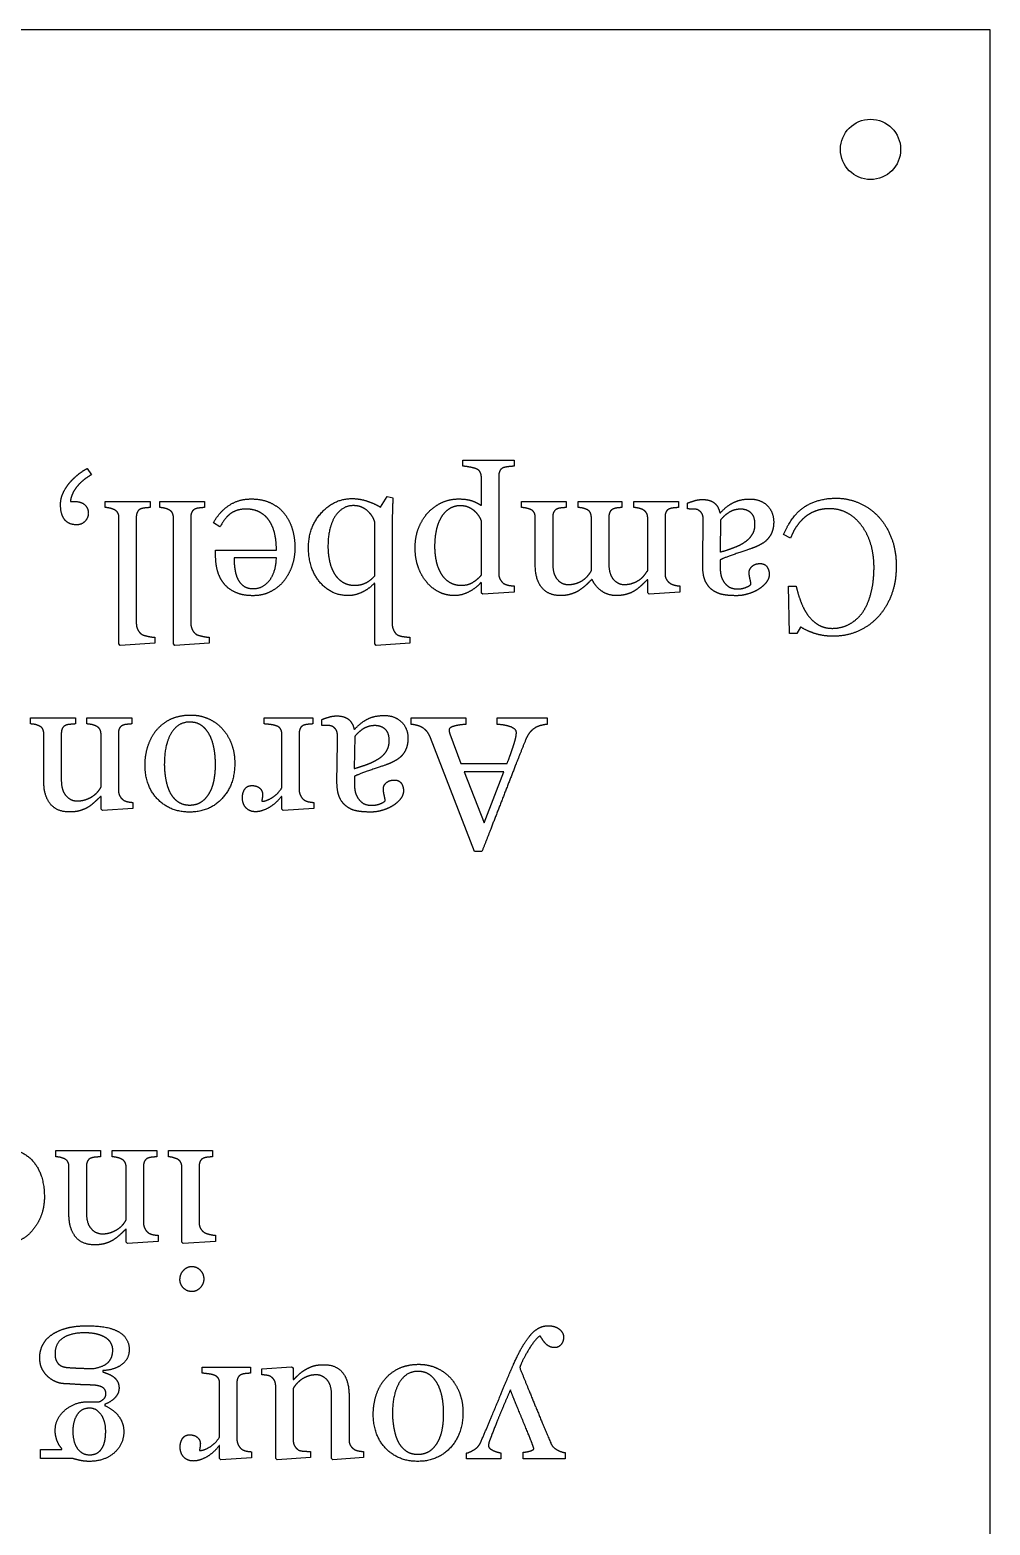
# Model space of a CAD drawing. Header units: inches. Extents: x -4.69 to 4.69, y -2.94 to 2.94.
# Drawn here: x 2.68 to 4.688, y -0.191 to 2.937 of the extents above; entities that cross this region are included whole.
import ezdxf

# ---------------------------------------------------------------- set-up
doc = ezdxf.new("R2010")
doc.units = ezdxf.units.IN
doc.layers.get('0').update_dxf_attribs({"linetype": 'CONTINUOUS'})

msp = doc.modelspace()

# ---------------------------------------------------------------- linework, layer by layer
for p, q in [((3.5851, 2.0247), (3.5851, 2.0375)), ((3.5851, 2.0375), (3.6923, 2.0375)), ((3.6923, 2.0375), (3.6923, 2.0247)), ((2.7994, 2.02), (2.8084, 2.007)), ((3.66, 2.0035), (3.66, 1.7994)), ((3.6238, 1.9432), (3.6238, 2.0009)), ((2.7644, 1.9508), (2.7743, 1.9508)), ((2.8374, 1.9511), (2.931, 1.9511)), ((2.8374, 1.9383), (2.8374, 1.9511)), ((2.931, 1.9511), (2.931, 1.9383)), ((2.9514, 1.9511), (3.045, 1.9511)), ((2.9514, 1.9383), (2.9514, 1.9511)), ((3.045, 1.9511), (3.045, 1.9383)), ((3.4125, 1.9391), (3.4269, 1.9615)), ((3.4269, 1.9615), (3.439, 1.9587)), ((3.6223, 1.9432), (3.6238, 1.9432)), ((3.7075, 1.9511), (3.8009, 1.9511)), ((3.7075, 1.9383), (3.7075, 1.9511)), ((3.8009, 1.9511), (3.8009, 1.9383)), ((3.826, 1.9383), (3.826, 1.9511)), ((3.826, 1.9511), (3.9175, 1.9511)), ((3.9175, 1.9511), (3.9175, 1.9383)), ((3.9428, 1.9383), (3.9428, 1.9511)), ((3.9428, 1.9511), (4.036, 1.9511)), ((4.036, 1.9511), (4.036, 1.9383)), ((4.0548, 1.9352), (4.0548, 1.9476)), ((2.866, 1.6529), (2.866, 1.9161)), ((2.9022, 1.9184), (2.9022, 1.6961)), ((2.98, 1.6529), (2.98, 1.9161)), ((3.0162, 1.9184), (3.0162, 1.6961)), ((3.6238, 1.797), (3.6238, 1.9105)), ((3.7365, 1.819), (3.7365, 1.9165)), ((3.7731, 1.9185), (3.7731, 1.8194)), ((3.8538, 1.8058), (3.8538, 1.9165)), ((3.8904, 1.9185), (3.8904, 1.8194)), ((3.9716, 1.8062), (3.9716, 1.9161)), ((4.0078, 1.9185), (4.0078, 1.7993)), ((4.1224, 1.9272), (4.1235, 1.9272)), ((4.1239, 1.9122), (4.1228, 1.8449)), ((3.0771, 1.8976), (3.0635, 1.906)), ((3.4011, 1.7955), (3.4011, 1.9072)), ((3.4372, 1.8849), (3.4372, 1.6949)), ((4.2704, 1.8745), (4.2558, 1.8815)), ((3.0681, 1.8363), (3.0681, 1.8492)), ((3.0681, 1.8492), (3.1952, 1.8492)), ((3.1952, 1.8328), (3.1065, 1.8328)), ((4.1231, 1.8286), (4.1231, 1.8093)), ((3.972, 1.7871), (3.9706, 1.7871)), ((3.972, 1.7597), (3.972, 1.7871)), ((3.4011, 1.7793), (3.3997, 1.7797)), ((3.4011, 1.6529), (3.4011, 1.7793)), ((3.6242, 1.7809), (3.6227, 1.7813)), ((3.6242, 1.7593), (3.6242, 1.7809)), ((3.627, 1.757), (3.6242, 1.7593)), ((3.6923, 1.7612), (3.627, 1.757)), ((3.6923, 1.7741), (3.6923, 1.7612)), ((3.9747, 1.757), (3.972, 1.7597)), ((4.0389, 1.7612), (3.9747, 1.757)), ((4.0389, 1.7741), (4.0389, 1.7612)), ((4.2679, 1.675), (4.2662, 1.7735)), ((4.2662, 1.7735), (4.2821, 1.7735)), ((2.9409, 1.6667), (2.9409, 1.6542)), ((3.0549, 1.6667), (3.0549, 1.6542)), ((3.4742, 1.6667), (3.4742, 1.6542)), ((4.2835, 1.675), (4.2679, 1.675)), ((4.2914, 1.6883), (4.2835, 1.675)), ((2.8687, 1.6499), (2.866, 1.6529)), ((2.9409, 1.6542), (2.8687, 1.6499)), ((2.9827, 1.6499), (2.98, 1.6529)), ((3.0549, 1.6542), (2.9827, 1.6499)), ((3.4038, 1.6499), (3.4011, 1.6529)), ((3.4742, 1.6542), (3.4038, 1.6499)), ((2.681, 1.4984), (2.7748, 1.4984)), ((2.681, 1.4855), (2.681, 1.4984)), ((2.7748, 1.4984), (2.7748, 1.4855)), ((2.7989, 1.4855), (2.7989, 1.4984)), ((2.7989, 1.4984), (2.8929, 1.4984)), ((2.8929, 1.4984), (2.8929, 1.4855)), ((3.1698, 1.4855), (3.1698, 1.4984)), ((3.1698, 1.4984), (3.271, 1.4984)), ((3.271, 1.4984), (3.271, 1.4855)), ((3.29, 1.4824), (3.29, 1.4949)), ((3.3576, 1.4744), (3.3587, 1.4744)), ((3.4767, 1.4984), (3.5914, 1.4984)), ((3.4767, 1.4845), (3.4767, 1.4984)), ((3.5914, 1.4984), (3.5914, 1.4845)), ((3.6571, 1.4845), (3.6571, 1.4984)), ((3.6571, 1.4984), (3.7611, 1.4984)), ((3.7611, 1.4984), (3.7611, 1.4845)), ((2.7088, 1.3643), (2.7088, 1.4641)), ((2.7454, 1.4657), (2.7454, 1.367)), ((2.8285, 1.3534), (2.8285, 1.4637)), ((2.8647, 1.4657), (2.8647, 1.3473)), ((3.2066, 1.352), (3.2066, 1.4637)), ((3.2428, 1.4657), (3.2428, 1.3473)), ((3.3591, 1.4594), (3.358, 1.3921)), ((3.6094, 1.2184), (3.5173, 1.4565)), ((3.5578, 1.4647), (3.5806, 1.4028)), ((3.5806, 1.4028), (3.6775, 1.4028)), ((3.5877, 1.3855), (3.6296, 1.2784)), ((3.6708, 1.3855), (3.5877, 1.3855)), ((3.6296, 1.2784), (3.6708, 1.3855)), ((3.3583, 1.3758), (3.3583, 1.3565)), ((2.8285, 1.3339), (2.8275, 1.3339)), ((2.8285, 1.3069), (2.8285, 1.3339)), ((2.8951, 1.3213), (2.8951, 1.3085)), ((3.2066, 1.3339), (3.2056, 1.3339)), ((3.2066, 1.3069), (3.2066, 1.3339)), ((3.2731, 1.3213), (3.2731, 1.3085)), ((2.8312, 1.3042), (2.8285, 1.3069)), ((2.8951, 1.3085), (2.8312, 1.3042)), ((3.2093, 1.3042), (3.2066, 1.3069)), ((3.2731, 1.3085), (3.2093, 1.3042)), ((3.6249, 1.2184), (3.6094, 1.2184)), ((2.7336, 0.5928), (2.8273, 0.5928)), ((2.7336, 0.5799), (2.7336, 0.5928)), ((2.8273, 0.5928), (2.8273, 0.5799)), ((2.8515, 0.5799), (2.8515, 0.5928)), ((2.8515, 0.5928), (2.9454, 0.5928)), ((2.9454, 0.5928), (2.9454, 0.5799)), ((2.9692, 0.5928), (3.0618, 0.5928)), ((2.9692, 0.5799), (2.9692, 0.5928)), ((3.0618, 0.5928), (3.0618, 0.5799)), ((2.7614, 0.4587), (2.7614, 0.5585)), ((2.798, 0.5601), (2.798, 0.4614)), ((2.881, 0.4478), (2.881, 0.5582)), ((2.9172, 0.5601), (2.9172, 0.4418)), ((2.9974, 0.4013), (2.9974, 0.5578)), ((3.0336, 0.5601), (3.0336, 0.4418)), ((2.881, 0.4284), (2.8801, 0.4284)), ((2.881, 0.4013), (2.881, 0.4284)), ((2.9476, 0.4157), (2.9476, 0.4029)), ((3.0678, 0.4157), (3.0678, 0.4029)), ((2.8838, 0.3986), (2.881, 0.4013)), ((2.9476, 0.4029), (2.8838, 0.3986)), ((3.0001, 0.3986), (2.9974, 0.4013)), ((3.0678, 0.4029), (3.0001, 0.3986)), ((2.832, 0.1326), (2.832, 0.1299)), ((3.0396, 0.1272), (3.0396, 0.14)), ((3.0396, 0.14), (3.1408, 0.14)), ((3.1408, 0.14), (3.1408, 0.1272)), ((3.1644, 0.1365), (3.227, 0.1408)), ((3.1644, 0.1237), (3.1644, 0.1365)), ((3.227, 0.1408), (3.2299, 0.1381)), ((3.2299, 0.1381), (3.2299, 0.1137)), ((3.0764, -0.0063), (3.0764, 0.1054)), ((3.1126, 0.1073), (3.1126, -0.011)), ((3.1937, -0.0515), (3.1937, 0.1007)), ((3.2299, 0.1137), (3.2311, 0.1137)), ((3.2303, 0.0955), (3.2303, -0.0132)), ((2.8009, 0.0674), (2.8244, 0.0674)), ((3.3105, -0.0515), (3.3105, 0.0818)), ((3.3471, 0.0799), (3.3471, -0.0118)), ((2.8367, 0.0622), (2.8367, 0.0592)), ((2.7468, -0.0324), (2.7468, -0.0312)), ((3.0764, -0.0244), (3.0754, -0.0244)), ((3.0764, -0.0515), (3.0764, -0.0244)), ((2.7016, -0.0511), (2.7016, -0.0324)), ((2.7016, -0.0324), (2.7468, -0.0324)), ((2.7686, -0.0511), (2.7016, -0.0511)), ((3.0791, -0.0542), (3.0764, -0.0515)), ((3.1429, -0.0499), (3.0791, -0.0542)), ((3.1429, -0.0371), (3.1429, -0.0499)), ((3.1967, -0.0542), (3.1937, -0.0515)), ((3.2665, -0.0495), (3.1967, -0.0542)), ((3.2665, -0.0367), (3.2665, -0.0495)), ((3.3134, -0.0542), (3.3105, -0.0515)), ((3.3774, -0.0495), (3.3134, -0.0542)), ((3.3774, -0.0367), (3.3774, -0.0495)), ((3.593, -0.0519), (3.593, -0.0398)), ((3.6643, -0.0519), (3.593, -0.0519)), ((3.6643, -0.0394), (3.6643, -0.0519)), ((3.7111, -0.0519), (3.7111, -0.0382)), ((3.7987, -0.0519), (3.7111, -0.0519)), ((3.7987, -0.039), (3.7987, -0.0519))]:
    msp.add_line(p, q)
for points in [[(-4.6875, -2.9375), (4.6875, -2.9375), (4.6875, 2.9375), (-4.6875, 2.9375)], [(4.6875, 2.9375), (-4.6875, 2.9375), (-4.6875, -2.9375), (4.6875, -2.9375)]]:
    msp.add_lwpolyline(points, close=True)
msp.add_circle((4.4375, 2.6875), 0.063)
for points in [[(2.7646, 1.9922), (2.773, 2.0015), (2.7823, 2.0087)], [(2.7823, 2.0087), (2.7916, 2.0159), (2.7994, 2.02)], [(2.8084, 2.007), (2.799, 2.0012), (2.7916, 1.9953)], [(3.5994, 2.0228), (3.5908, 2.0245), (3.5851, 2.0247)], [(3.6128, 2.0194), (3.6081, 2.0212), (3.5994, 2.0228)], [(3.6211, 2.0126), (3.6184, 2.0173), (3.6128, 2.0194)], [(3.6238, 2.0009), (3.6238, 2.0079), (3.6211, 2.0126)], [(3.6624, 2.015), (3.66, 2.0101), (3.66, 2.0035)], [(3.6705, 2.0218), (3.6647, 2.0198), (3.6624, 2.015)], [(3.6807, 2.0237), (3.675, 2.0231), (3.6705, 2.0218)], [(3.6923, 2.0247), (3.6863, 2.0243), (3.6807, 2.0237)], [(2.7438, 1.9443), (2.7438, 1.9583), (2.7501, 1.9708)], [(2.7501, 1.9708), (2.7564, 1.9833), (2.7646, 1.9922)], [(2.7796, 1.9836), (2.7737, 1.9768), (2.7696, 1.9689)], [(2.7916, 1.9953), (2.7842, 1.9895), (2.7796, 1.9836)], [(2.7521, 1.9133), (2.7438, 1.9245), (2.7438, 1.9443)], [(2.7696, 1.9689), (2.7656, 1.9609), (2.7644, 1.9508)], [(2.7743, 1.9508), (2.7874, 1.9508), (2.7946, 1.9439)], [(2.7946, 1.9439), (2.8019, 1.9371), (2.8019, 1.9257)], [(3.0635, 1.906), (3.0755, 1.929), (3.0958, 1.9426)], [(3.0958, 1.9426), (3.116, 1.9562), (3.1423, 1.9562)], [(3.1423, 1.9562), (3.1654, 1.9562), (3.1828, 1.948)], [(3.1828, 1.948), (3.2003, 1.9399), (3.2115, 1.9259)], [(3.2896, 1.9276), (3.3168, 1.957), (3.3528, 1.957)], [(3.3559, 1.9422), (3.3322, 1.9422), (3.3176, 1.9192)], [(3.3528, 1.957), (3.3686, 1.957), (3.3838, 1.9521)], [(3.374, 1.9388), (3.3666, 1.9422), (3.3559, 1.9422)], [(3.3838, 1.9521), (3.3991, 1.9473), (3.4125, 1.9391)], [(3.439, 1.9587), (3.438, 1.9443), (3.4376, 1.9241)], [(3.5129, 1.9284), (3.526, 1.9418), (3.5419, 1.949)], [(3.5419, 1.949), (3.5579, 1.9562), (3.5758, 1.9562)], [(3.5791, 1.942), (3.5682, 1.942), (3.5581, 1.9363)], [(3.5758, 1.9562), (3.5931, 1.9562), (3.6042, 1.9523)], [(3.5962, 1.939), (3.5892, 1.942), (3.5791, 1.942)], [(3.6042, 1.9523), (3.6153, 1.9484), (3.6223, 1.9432)], [(4.0548, 1.9476), (4.064, 1.951), (4.0709, 1.953)], [(4.0709, 1.953), (4.0778, 1.955), (4.0866, 1.955)], [(4.0866, 1.955), (4.1017, 1.955), (4.1108, 1.9479)], [(4.1108, 1.9479), (4.1198, 1.9408), (4.1224, 1.9272)], [(4.1235, 1.9272), (4.1362, 1.9412), (4.1507, 1.9486)], [(4.1507, 1.9486), (4.1652, 1.956), (4.1856, 1.956)], [(4.1856, 1.956), (4.2072, 1.956), (4.2211, 1.9428)], [(4.2211, 1.9428), (4.235, 1.9295), (4.235, 1.9081)], [(4.2558, 1.8815), (4.2726, 1.9225), (4.3002, 1.9402)], [(4.3002, 1.9402), (4.3278, 1.9578), (4.3659, 1.9578)], [(4.3659, 1.9578), (4.3906, 1.9578), (4.4132, 1.948)], [(4.4132, 1.948), (4.4359, 1.9383), (4.4534, 1.92)], [(2.7772, 1.9021), (2.7605, 1.9021), (2.7521, 1.9133)], [(2.7953, 1.9098), (2.7887, 1.9021), (2.7772, 1.9021)], [(2.8019, 1.9257), (2.8019, 1.9175), (2.7953, 1.9098)], [(2.8468, 1.9369), (2.8426, 1.9379), (2.8374, 1.9383)], [(2.8553, 1.934), (2.851, 1.936), (2.8468, 1.9369)], [(2.8634, 1.9273), (2.8609, 1.9317), (2.8553, 1.934)], [(2.866, 1.9161), (2.866, 1.9229), (2.8634, 1.9273)], [(2.9049, 1.9298), (2.9022, 1.9255), (2.9022, 1.9184)], [(2.9131, 1.936), (2.9076, 1.9342), (2.9049, 1.9298)], [(2.9214, 1.9374), (2.9164, 1.9369), (2.9131, 1.936)], [(2.931, 1.9383), (2.9265, 1.9379), (2.9214, 1.9374)], [(2.9608, 1.9369), (2.9566, 1.9379), (2.9514, 1.9383)], [(2.9693, 1.934), (2.965, 1.936), (2.9608, 1.9369)], [(2.9775, 1.9273), (2.9749, 1.9317), (2.9693, 1.934)], [(2.98, 1.9161), (2.98, 1.9229), (2.9775, 1.9273)], [(3.0189, 1.9298), (3.0162, 1.9255), (3.0162, 1.9184)], [(3.0271, 1.936), (3.0216, 1.9342), (3.0189, 1.9298)], [(3.0354, 1.9374), (3.0304, 1.9369), (3.0271, 1.936)], [(3.045, 1.9383), (3.0405, 1.9379), (3.0354, 1.9374)], [(3.1013, 1.9269), (3.0888, 1.9188), (3.0771, 1.8976)], [(3.1312, 1.935), (3.1139, 1.935), (3.1013, 1.9269)], [(3.1604, 1.9285), (3.1481, 1.935), (3.1312, 1.935)], [(3.1802, 1.9106), (3.1726, 1.9219), (3.1604, 1.9285)], [(3.1916, 1.8835), (3.188, 1.8989), (3.1802, 1.9106)], [(3.2115, 1.9259), (3.2228, 1.9118), (3.2284, 1.8932)], [(3.2623, 1.855), (3.2623, 1.8982), (3.2896, 1.9276)], [(3.3176, 1.9192), (3.303, 1.8963), (3.303, 1.8564)], [(3.3872, 1.9299), (3.3814, 1.9354), (3.374, 1.9388)], [(3.3965, 1.9181), (3.3931, 1.9243), (3.3872, 1.9299)], [(3.4011, 1.9072), (3.3999, 1.9118), (3.3965, 1.9181)], [(3.4376, 1.9241), (3.4372, 1.9038), (3.4372, 1.8849)], [(3.4929, 1.8964), (3.5005, 1.9151), (3.5129, 1.9284)], [(3.5412, 1.92), (3.5334, 1.9079), (3.5297, 1.892)], [(3.5581, 1.9363), (3.548, 1.9305), (3.5412, 1.92)], [(3.6093, 1.9311), (3.6032, 1.936), (3.5962, 1.939)], [(3.6181, 1.9214), (3.6141, 1.927), (3.6093, 1.9311)], [(3.6238, 1.9105), (3.6221, 1.9157), (3.6181, 1.9214)], [(3.7173, 1.937), (3.713, 1.9379), (3.7075, 1.9383)], [(3.7262, 1.9344), (3.7217, 1.9362), (3.7173, 1.937)], [(3.7342, 1.9277), (3.7318, 1.9321), (3.7262, 1.9344)], [(3.7365, 1.9165), (3.7365, 1.9233), (3.7342, 1.9277)], [(3.7757, 1.9298), (3.7731, 1.9255), (3.7731, 1.9185)], [(3.7838, 1.936), (3.7783, 1.9342), (3.7757, 1.9298)], [(3.7919, 1.9375), (3.7873, 1.9371), (3.7838, 1.936)], [(3.8009, 1.9383), (3.7964, 1.9379), (3.7919, 1.9375)], [(3.8355, 1.937), (3.8319, 1.9379), (3.826, 1.9383)], [(3.8435, 1.9344), (3.8391, 1.9362), (3.8355, 1.937)], [(3.8515, 1.9277), (3.8492, 1.9321), (3.8435, 1.9344)], [(3.8538, 1.9165), (3.8538, 1.9233), (3.8515, 1.9277)], [(3.8931, 1.9298), (3.8904, 1.9255), (3.8904, 1.9185)], [(3.9011, 1.936), (3.8957, 1.9342), (3.8931, 1.9298)], [(3.9088, 1.9375), (3.9046, 1.9371), (3.9011, 1.936)], [(3.9175, 1.9383), (3.913, 1.9379), (3.9088, 1.9375)], [(3.9523, 1.9369), (3.948, 1.9379), (3.9428, 1.9383)], [(3.9607, 1.934), (3.9566, 1.936), (3.9523, 1.9369)], [(3.9688, 1.9272), (3.9661, 1.9317), (3.9607, 1.934)], [(3.9716, 1.9161), (3.9716, 1.9227), (3.9688, 1.9272)], [(4.0104, 1.9299), (4.0078, 1.9255), (4.0078, 1.9185)], [(4.0185, 1.936), (4.013, 1.9342), (4.0104, 1.9299)], [(4.0267, 1.9375), (4.022, 1.9371), (4.0185, 1.936)], [(4.036, 1.9383), (4.0315, 1.9379), (4.0267, 1.9375)], [(4.0678, 1.935), (4.0615, 1.9352), (4.0548, 1.9352)], [(4.077, 1.9331), (4.0741, 1.9348), (4.0678, 1.935)], [(4.0851, 1.9255), (4.0825, 1.9299), (4.077, 1.9331)], [(4.0877, 1.9134), (4.0877, 1.921), (4.0851, 1.9255)], [(4.0871, 1.8664), (4.0877, 1.8879), (4.0877, 1.9134)], [(4.1416, 1.9281), (4.1311, 1.9213), (4.1239, 1.9122)], [(4.1659, 1.9348), (4.1521, 1.9348), (4.1416, 1.9281)], [(4.1874, 1.9272), (4.179, 1.9348), (4.1659, 1.9348)], [(4.1959, 1.9034), (4.1959, 1.9196), (4.1874, 1.9272)], [(4.235, 1.9081), (4.235, 1.8971), (4.2319, 1.8883)], [(4.2996, 1.9177), (4.2899, 1.9091), (4.2825, 1.8982)], [(4.3225, 1.9308), (4.3093, 1.9259), (4.2996, 1.9177)], [(4.3515, 1.9358), (4.3357, 1.9358), (4.3225, 1.9308)], [(4.3895, 1.9264), (4.3725, 1.9358), (4.3515, 1.9358)], [(4.4189, 1.9005), (4.4065, 1.9171), (4.3895, 1.9264)], [(4.4534, 1.92), (4.4707, 1.9017), (4.481, 1.8753)], [(3.1952, 1.8492), (3.1952, 1.8681), (3.1916, 1.8835)], [(3.2284, 1.8932), (3.2339, 1.8745), (3.2339, 1.8537)], [(3.4853, 1.8548), (3.4853, 1.8776), (3.4929, 1.8964)], [(3.5297, 1.892), (3.526, 1.876), (3.526, 1.8564)], [(4.1749, 1.8662), (4.1846, 1.8728), (4.1903, 1.8819)], [(4.1903, 1.8819), (4.1959, 1.8909), (4.1959, 1.9034)], [(4.2319, 1.8883), (4.2288, 1.8795), (4.2226, 1.8725)], [(4.2825, 1.8982), (4.2751, 1.8873), (4.2704, 1.8745)], [(4.4381, 1.8617), (4.4314, 1.8838), (4.4189, 1.9005)], [(3.2339, 1.8537), (3.2339, 1.835), (3.228, 1.817)], [(3.2861, 1.7821), (3.2623, 1.8101), (3.2623, 1.855)], [(3.303, 1.8564), (3.303, 1.842), (3.3061, 1.827)], [(3.4916, 1.8137), (3.4853, 1.8317), (3.4853, 1.8548)], [(3.526, 1.8564), (3.526, 1.842), (3.5291, 1.827)], [(4.0866, 1.8171), (4.0866, 1.8449), (4.0871, 1.8664)], [(4.1228, 1.8449), (4.1393, 1.8498), (4.1517, 1.8545)], [(4.1517, 1.8545), (4.1642, 1.8591), (4.1749, 1.8662)], [(4.1947, 1.8548), (4.186, 1.8515), (4.1592, 1.8426)], [(4.2097, 1.8621), (4.2018, 1.8576), (4.1947, 1.8548)], [(4.2226, 1.8725), (4.2177, 1.8667), (4.2097, 1.8621)], [(4.4448, 1.8131), (4.4448, 1.8396), (4.4381, 1.8617)], [(4.481, 1.8753), (4.4913, 1.8489), (4.4913, 1.8158)], [(3.0725, 1.8042), (3.0681, 1.819), (3.0681, 1.8363)], [(3.1065, 1.8328), (3.1065, 1.822), (3.1083, 1.8096)], [(3.1805, 1.7856), (3.194, 1.8026), (3.1952, 1.8328)], [(3.228, 1.817), (3.222, 1.799), (3.2106, 1.7846)], [(3.3061, 1.827), (3.3092, 1.812), (3.3158, 1.8009)], [(3.5291, 1.827), (3.5322, 1.812), (3.5388, 1.8009)], [(3.7507, 1.77), (3.7365, 1.7859), (3.7365, 1.819)], [(3.7731, 1.8194), (3.7731, 1.7992), (3.7823, 1.7882)], [(3.8904, 1.8194), (3.8904, 1.7992), (3.8997, 1.7882)], [(4.0917, 1.7853), (4.0866, 1.7976), (4.0866, 1.8171)], [(4.1592, 1.8426), (4.1325, 1.8336), (4.1231, 1.8286)], [(4.1837, 1.8029), (4.1837, 1.8097), (4.1898, 1.8153)], [(4.1898, 1.8153), (4.1959, 1.821), (4.2068, 1.821)], [(4.2068, 1.821), (4.2165, 1.821), (4.2211, 1.8141)], [(4.4913, 1.8158), (4.4913, 1.7827), (4.4812, 1.7557)], [(3.0858, 1.7786), (3.0769, 1.7895), (3.0725, 1.8042)], [(3.1083, 1.8096), (3.1102, 1.7971), (3.1142, 1.7888)], [(3.1142, 1.7888), (3.1187, 1.7799), (3.1265, 1.7743)], [(3.1465, 1.7686), (3.167, 1.7686), (3.1805, 1.7856)], [(3.2106, 1.7846), (3.1995, 1.7708), (3.183, 1.7623)], [(3.3158, 1.8009), (3.3224, 1.7896), (3.3331, 1.7826)], [(3.3827, 1.781), (3.3929, 1.7863), (3.4011, 1.7955)], [(3.5094, 1.7821), (3.498, 1.7957), (3.4916, 1.8137)], [(3.5388, 1.8009), (3.5454, 1.7896), (3.5561, 1.7826)], [(3.6063, 1.782), (3.6165, 1.7883), (3.6238, 1.797)], [(3.66, 1.7994), (3.66, 1.7935), (3.663, 1.7881)], [(3.663, 1.7881), (3.6659, 1.7826), (3.6705, 1.7793)], [(3.7823, 1.7882), (3.7916, 1.7772), (3.8054, 1.7772)], [(3.8233, 1.7801), (3.8317, 1.783), (3.8387, 1.7883)], [(3.8387, 1.7883), (3.8443, 1.7926), (3.8481, 1.7975)], [(3.8552, 1.7883), (3.8482, 1.7815), (3.8429, 1.7763)], [(3.8481, 1.7975), (3.8519, 1.8025), (3.8538, 1.8058)], [(3.8745, 1.7641), (3.861, 1.7741), (3.8552, 1.7883)], [(3.8997, 1.7882), (3.909, 1.7772), (3.9228, 1.7772)], [(3.9407, 1.7802), (3.9491, 1.7832), (3.9562, 1.7885)], [(3.9562, 1.7885), (3.9618, 1.7928), (3.9657, 1.7981)], [(3.9706, 1.7871), (3.9657, 1.7823), (3.9587, 1.7756)], [(3.9657, 1.7981), (3.9696, 1.8035), (3.9716, 1.8062)], [(4.0078, 1.7993), (4.0078, 1.7931), (4.0106, 1.7882)], [(4.0106, 1.7882), (4.0134, 1.7832), (4.0185, 1.7797)], [(4.1068, 1.7657), (4.0969, 1.7729), (4.0917, 1.7853)], [(4.1231, 1.8093), (4.1231, 1.8068), (4.1242, 1.7996)], [(4.1242, 1.7996), (4.1253, 1.7924), (4.1288, 1.7859)], [(4.1288, 1.7859), (4.1327, 1.7787), (4.1398, 1.7734)], [(4.1855, 1.7889), (4.1837, 1.7965), (4.1837, 1.8029)], [(4.1874, 1.7774), (4.1874, 1.7813), (4.1855, 1.7889)], [(4.2257, 1.7986), (4.2257, 1.7896), (4.2194, 1.7815)], [(4.2211, 1.8141), (4.2257, 1.8072), (4.2257, 1.7986)], [(4.4384, 1.7588), (4.4448, 1.7831), (4.4448, 1.8131)], [(3.1102, 1.7605), (3.0952, 1.7671), (3.0858, 1.7786)], [(3.1462, 1.7538), (3.1251, 1.7538), (3.1102, 1.7605)], [(3.1265, 1.7743), (3.1343, 1.7686), (3.1465, 1.7686)], [(3.183, 1.7623), (3.1666, 1.7538), (3.1462, 1.7538)], [(3.3452, 1.754), (3.3098, 1.754), (3.2861, 1.7821)], [(3.3331, 1.7826), (3.3438, 1.7756), (3.3588, 1.7756)], [(3.3733, 1.7605), (3.359, 1.754), (3.3452, 1.754)], [(3.3588, 1.7756), (3.3725, 1.7756), (3.3827, 1.781)], [(3.3997, 1.7797), (3.3876, 1.7669), (3.3733, 1.7605)], [(3.535, 1.7616), (3.5201, 1.7692), (3.5094, 1.7821)], [(3.5678, 1.754), (3.5499, 1.754), (3.535, 1.7616)], [(3.5561, 1.7826), (3.5668, 1.7756), (3.5818, 1.7756)], [(3.5976, 1.7618), (3.5826, 1.754), (3.5678, 1.754)], [(3.5818, 1.7756), (3.5962, 1.7756), (3.6063, 1.782)], [(3.6227, 1.7813), (3.6126, 1.7696), (3.5976, 1.7618)], [(3.6705, 1.7793), (3.6741, 1.777), (3.6803, 1.7757)], [(3.6803, 1.7757), (3.6865, 1.7745), (3.6923, 1.7741)], [(3.7892, 1.754), (3.7649, 1.754), (3.7507, 1.77)], [(3.8114, 1.7572), (3.8014, 1.754), (3.7892, 1.754)], [(3.8054, 1.7772), (3.8149, 1.7772), (3.8233, 1.7801)], [(3.8288, 1.7653), (3.8214, 1.7603), (3.8114, 1.7572)], [(3.8429, 1.7763), (3.8375, 1.7712), (3.8288, 1.7653)], [(3.9066, 1.754), (3.8879, 1.754), (3.8745, 1.7641)], [(3.9287, 1.7572), (3.9184, 1.754), (3.9066, 1.754)], [(3.9228, 1.7772), (3.9324, 1.7772), (3.9407, 1.7802)], [(3.9457, 1.7649), (3.9389, 1.7603), (3.9287, 1.7572)], [(3.9587, 1.7756), (3.9517, 1.769), (3.9457, 1.7649)], [(4.0185, 1.7797), (4.0222, 1.7774), (4.0276, 1.7759)], [(4.0276, 1.7759), (4.0331, 1.7745), (4.0389, 1.7741)], [(4.1289, 1.7561), (4.1167, 1.7583), (4.1068, 1.7657)], [(4.1574, 1.7538), (4.141, 1.7538), (4.1289, 1.7561)], [(4.1398, 1.7734), (4.1469, 1.768), (4.1599, 1.768)], [(4.1817, 1.7576), (4.1693, 1.7538), (4.1574, 1.7538)], [(4.1599, 1.768), (4.1689, 1.768), (4.1766, 1.7711)], [(4.1766, 1.7711), (4.1842, 1.7741), (4.1874, 1.7774)], [(4.2029, 1.7669), (4.1942, 1.7614), (4.1817, 1.7576)], [(4.2194, 1.7815), (4.213, 1.7733), (4.2029, 1.7669)], [(4.2821, 1.7735), (4.2852, 1.7591), (4.2914, 1.7423)], [(4.4207, 1.7186), (4.432, 1.7344), (4.4384, 1.7588)], [(4.4812, 1.7557), (4.4711, 1.7288), (4.4532, 1.7093)], [(4.2914, 1.7423), (4.2977, 1.7254), (4.306, 1.7138)], [(2.9022, 1.6961), (2.9022, 1.6891), (2.9052, 1.6829)], [(3.0162, 1.6961), (3.0162, 1.6891), (3.0192, 1.6829)], [(3.4372, 1.6949), (3.4372, 1.6883), (3.4403, 1.6817)], [(4.306, 1.7138), (4.3153, 1.7005), (4.3282, 1.693)], [(4.3282, 1.693), (4.341, 1.6855), (4.3575, 1.6855)], [(4.3575, 1.6855), (4.3764, 1.6855), (4.3926, 1.6939)], [(4.3926, 1.6939), (4.4088, 1.7023), (4.4207, 1.7186)], [(4.4532, 1.7093), (4.4355, 1.69), (4.4114, 1.6795)], [(2.9052, 1.6829), (2.9082, 1.6768), (2.9131, 1.6733)], [(2.9131, 1.6733), (2.9166, 1.671), (2.9259, 1.669)], [(2.9259, 1.669), (2.9352, 1.6671), (2.9409, 1.6667)], [(3.0192, 1.6829), (3.0222, 1.6768), (3.0271, 1.6733)], [(3.0271, 1.6733), (3.0306, 1.671), (3.0399, 1.669)], [(3.0399, 1.669), (3.0493, 1.6671), (3.0549, 1.6667)], [(3.4403, 1.6817), (3.4433, 1.675), (3.4479, 1.6721)], [(3.4479, 1.6721), (3.4516, 1.6696), (3.4603, 1.6683)], [(3.4603, 1.6683), (3.469, 1.6671), (3.4742, 1.6667)], [(4.3229, 1.6741), (4.3064, 1.6791), (4.2914, 1.6883)], [(4.3599, 1.669), (4.3395, 1.669), (4.3229, 1.6741)], [(4.4114, 1.6795), (4.3873, 1.669), (4.3599, 1.669)], [(2.9764, 1.4966), (2.9942, 1.5042), (3.0162, 1.5042)], [(3.0162, 1.5042), (3.0345, 1.5042), (3.051, 1.4973)], [(3.3061, 1.5002), (3.313, 1.5023), (3.3218, 1.5023)], [(3.3218, 1.5023), (3.3369, 1.5023), (3.346, 1.4951)], [(3.3859, 1.4958), (3.4004, 1.5032), (3.4208, 1.5032)], [(3.4208, 1.5032), (3.4424, 1.5032), (3.4563, 1.49)], [(2.6905, 1.4844), (2.687, 1.4851), (2.681, 1.4855)], [(2.6985, 1.4816), (2.6939, 1.4836), (2.6905, 1.4844)], [(2.7065, 1.4751), (2.7042, 1.4793), (2.6985, 1.4816)], [(2.7088, 1.4641), (2.7088, 1.4709), (2.7065, 1.4751)], [(2.748, 1.4771), (2.7454, 1.4727), (2.7454, 1.4657)], [(2.7561, 1.4832), (2.7507, 1.4814), (2.748, 1.4771)], [(2.765, 1.4847), (2.7596, 1.4844), (2.7561, 1.4832)], [(2.7748, 1.4855), (2.7703, 1.4851), (2.765, 1.4847)], [(2.8088, 1.4842), (2.804, 1.4851), (2.7989, 1.4855)], [(2.8176, 1.4812), (2.8135, 1.4832), (2.8088, 1.4842)], [(2.8258, 1.4746), (2.8231, 1.4789), (2.8176, 1.4812)], [(2.8285, 1.4637), (2.8285, 1.4703), (2.8258, 1.4746)], [(2.8673, 1.4771), (2.8647, 1.4727), (2.8647, 1.4657)], [(2.8754, 1.4832), (2.87, 1.4814), (2.8673, 1.4771)], [(2.8837, 1.4847), (2.8789, 1.4844), (2.8754, 1.4832)], [(2.8929, 1.4855), (2.8884, 1.4851), (2.8837, 1.4847)], [(2.927, 1.4403), (2.9334, 1.4598), (2.9453, 1.4735)], [(2.9453, 1.4735), (2.9587, 1.489), (2.9764, 1.4966)], [(3.0136, 1.4894), (2.9893, 1.4894), (2.9751, 1.4659)], [(3.0385, 1.4823), (3.0285, 1.4894), (3.0136, 1.4894)], [(3.0552, 1.4628), (3.0485, 1.4752), (3.0385, 1.4823)], [(3.051, 1.4973), (3.0676, 1.4904), (3.0805, 1.4772)], [(3.0805, 1.4772), (3.0931, 1.4641), (3.1006, 1.4453)], [(3.1831, 1.4842), (3.1754, 1.4851), (3.1698, 1.4855)], [(3.1957, 1.4812), (3.1908, 1.4832), (3.1831, 1.4842)], [(3.2039, 1.4748), (3.2013, 1.4791), (3.1957, 1.4812)], [(3.2066, 1.4637), (3.2066, 1.4705), (3.2039, 1.4748)], [(3.2454, 1.4771), (3.2428, 1.4727), (3.2428, 1.4657)], [(3.2535, 1.4832), (3.248, 1.4814), (3.2454, 1.4771)], [(3.2617, 1.4847), (3.257, 1.4844), (3.2535, 1.4832)], [(3.271, 1.4855), (3.2665, 1.4851), (3.2617, 1.4847)], [(3.29, 1.4949), (3.2992, 1.4982), (3.3061, 1.5002)], [(3.303, 1.4822), (3.2967, 1.4824), (3.29, 1.4824)], [(3.3122, 1.4803), (3.3093, 1.482), (3.303, 1.4822)], [(3.3203, 1.4727), (3.3177, 1.4772), (3.3122, 1.4803)], [(3.3229, 1.4606), (3.3229, 1.4682), (3.3203, 1.4727)], [(3.346, 1.4951), (3.355, 1.488), (3.3576, 1.4744)], [(3.3587, 1.4744), (3.3714, 1.4884), (3.3859, 1.4958)], [(3.3768, 1.4753), (3.3663, 1.4686), (3.3591, 1.4594)], [(3.4012, 1.482), (3.3873, 1.482), (3.3768, 1.4753)], [(3.4227, 1.4744), (3.4142, 1.482), (3.4012, 1.482)], [(3.4311, 1.4506), (3.4311, 1.4668), (3.4227, 1.4744)], [(3.4563, 1.49), (3.4702, 1.4768), (3.4702, 1.4554)], [(3.4887, 1.4825), (3.4815, 1.4844), (3.4767, 1.4845)], [(3.5004, 1.4779), (3.4959, 1.4807), (3.4887, 1.4825)], [(3.5107, 1.4688), (3.507, 1.4735), (3.5004, 1.4779)], [(3.5662, 1.4807), (3.5562, 1.4777), (3.5562, 1.4735)], [(3.5562, 1.4735), (3.5562, 1.4717), (3.5566, 1.4692)], [(3.5914, 1.4845), (3.5762, 1.4836), (3.5662, 1.4807)], [(3.6848, 1.4795), (3.6725, 1.4838), (3.6571, 1.4845)], [(3.697, 1.4674), (3.697, 1.4752), (3.6848, 1.4795)], [(3.736, 1.4773), (3.7282, 1.4721), (3.724, 1.4664)], [(3.7485, 1.4823), (3.7409, 1.4805), (3.736, 1.4773)], [(3.7611, 1.4845), (3.7561, 1.4842), (3.7485, 1.4823)], [(2.9205, 1.4005), (2.9205, 1.4207), (2.927, 1.4403)], [(2.9751, 1.4659), (2.9608, 1.4423), (2.9608, 1.4009)], [(3.0648, 1.4344), (3.0618, 1.4503), (3.0552, 1.4628)], [(3.1006, 1.4453), (3.1081, 1.4266), (3.1081, 1.4032)], [(3.3223, 1.4136), (3.3229, 1.4351), (3.3229, 1.4606)], [(3.4255, 1.4291), (3.4311, 1.4381), (3.4311, 1.4506)], [(3.4702, 1.4554), (3.4702, 1.4443), (3.4671, 1.4355)], [(3.5173, 1.4565), (3.5144, 1.4641), (3.5107, 1.4688)], [(3.5566, 1.4692), (3.557, 1.4666), (3.5578, 1.4647)], [(3.7156, 1.4505), (3.6948, 1.3985), (3.6697, 1.3337)], [(3.6864, 1.4266), (3.6898, 1.4367), (3.6926, 1.4452)], [(3.6926, 1.4452), (3.6951, 1.4536), (3.6961, 1.4589)], [(3.6961, 1.4589), (3.697, 1.4641), (3.697, 1.4674)], [(3.724, 1.4664), (3.7197, 1.4606), (3.7156, 1.4505)], [(3.0678, 1.3999), (3.0678, 1.4186), (3.0648, 1.4344)], [(3.3218, 1.3643), (3.3218, 1.3921), (3.3223, 1.4136)], [(3.3869, 1.4017), (3.3994, 1.4064), (3.4101, 1.4134)], [(3.4101, 1.4134), (3.4198, 1.42), (3.4255, 1.4291)], [(3.4449, 1.4093), (3.437, 1.4048), (3.43, 1.402)], [(3.4578, 1.4197), (3.4529, 1.4139), (3.4449, 1.4093)], [(3.4671, 1.4355), (3.464, 1.4268), (3.4578, 1.4197)], [(3.6775, 1.4028), (3.683, 1.4164), (3.6864, 1.4266)], [(2.9467, 1.3282), (2.9205, 1.3553), (2.9205, 1.4005)], [(2.9608, 1.4009), (2.9608, 1.3863), (2.9637, 1.37)], [(3.0653, 1.3705), (3.0678, 1.3857), (3.0678, 1.3999)], [(3.1081, 1.4032), (3.1081, 1.3583), (3.0819, 1.3297)], [(3.358, 1.3921), (3.3745, 1.397), (3.3869, 1.4017)], [(3.3944, 1.3898), (3.3677, 1.3808), (3.3583, 1.3758)], [(3.43, 1.402), (3.4212, 1.3987), (3.3944, 1.3898)], [(2.7222, 1.3185), (2.7088, 1.3357), (2.7088, 1.3643)], [(2.7454, 1.367), (2.7454, 1.3466), (2.7551, 1.3355)], [(2.8127, 1.3355), (2.8191, 1.34), (2.8229, 1.3451)], [(2.8229, 1.3451), (2.8268, 1.3503), (2.8285, 1.3534)], [(2.8647, 1.3473), (2.8647, 1.3407), (2.8675, 1.3352)], [(2.9637, 1.37), (2.9667, 1.3538), (2.9725, 1.3425)], [(3.0565, 1.3435), (3.0628, 1.3553), (3.0653, 1.3705)], [(3.1241, 1.3312), (3.1241, 1.3411), (3.1289, 1.3488)], [(3.1289, 1.3488), (3.1338, 1.3565), (3.1439, 1.3565)], [(3.1439, 1.3565), (3.1548, 1.3565), (3.1606, 1.3509)], [(3.1606, 1.3509), (3.1663, 1.3452), (3.1663, 1.3384)], [(3.1858, 1.331), (3.198, 1.3384), (3.2066, 1.352)], [(3.2428, 1.3473), (3.2428, 1.3413), (3.2456, 1.3355)], [(3.3269, 1.3325), (3.3218, 1.3448), (3.3218, 1.3643)], [(3.3583, 1.3565), (3.3583, 1.354), (3.3594, 1.3468)], [(3.3594, 1.3468), (3.3605, 1.3396), (3.364, 1.3332)], [(3.4189, 1.3501), (3.4189, 1.3569), (3.425, 1.3625)], [(3.4207, 1.3361), (3.4189, 1.3437), (3.4189, 1.3501)], [(3.425, 1.3625), (3.4311, 1.3682), (3.442, 1.3682)], [(3.442, 1.3682), (3.4517, 1.3682), (3.4563, 1.3613)], [(3.4609, 1.3458), (3.4609, 1.3369), (3.4546, 1.3287)], [(3.4563, 1.3613), (3.4609, 1.3544), (3.4609, 1.3458)], [(2.7631, 1.3013), (2.7355, 1.3013), (2.7222, 1.3185)], [(2.7551, 1.3355), (2.7647, 1.3244), (2.7786, 1.3244)], [(2.7786, 1.3244), (2.7889, 1.3244), (2.7975, 1.3276)], [(2.7975, 1.3276), (2.8061, 1.3308), (2.8127, 1.3355)], [(2.8159, 1.3228), (2.8089, 1.3162), (2.8026, 1.3121)], [(2.8275, 1.3339), (2.8229, 1.3293), (2.8159, 1.3228)], [(2.8675, 1.3352), (2.8703, 1.3297), (2.8754, 1.3262)], [(2.8754, 1.3262), (2.8791, 1.3238), (2.8842, 1.3228)], [(2.8842, 1.3228), (2.8892, 1.3217), (2.8951, 1.3213)], [(3.0133, 1.3011), (2.9729, 1.3011), (2.9467, 1.3282)], [(2.9725, 1.3425), (2.9788, 1.3304), (2.9889, 1.3231)], [(2.9889, 1.3231), (2.999, 1.3158), (3.0136, 1.3158)], [(3.0819, 1.3297), (3.0557, 1.3011), (3.0133, 1.3011)], [(3.0136, 1.3158), (3.0287, 1.3158), (3.0393, 1.3232)], [(3.0393, 1.3232), (3.0499, 1.3306), (3.0565, 1.3435)], [(3.1318, 1.3098), (3.1241, 1.3178), (3.1241, 1.3312)], [(3.1644, 1.3236), (3.1735, 1.3236), (3.1858, 1.331)], [(3.1656, 1.3306), (3.1649, 1.3271), (3.1644, 1.3236)], [(3.1663, 1.3384), (3.1663, 1.3341), (3.1656, 1.3306)], [(3.2056, 1.3339), (3.1935, 1.3182), (3.1787, 1.31)], [(3.2456, 1.3355), (3.2484, 1.3297), (3.2535, 1.3262)], [(3.2535, 1.3262), (3.2572, 1.3238), (3.2622, 1.3228)], [(3.2622, 1.3228), (3.2673, 1.3217), (3.2731, 1.3213)], [(3.342, 1.3129), (3.3321, 1.3201), (3.3269, 1.3325)], [(3.364, 1.3332), (3.3679, 1.326), (3.375, 1.3206)], [(3.375, 1.3206), (3.3821, 1.3153), (3.3951, 1.3153)], [(3.3951, 1.3153), (3.4041, 1.3153), (3.4118, 1.3183)], [(3.4118, 1.3183), (3.4194, 1.3213), (3.4226, 1.3246)], [(3.4381, 1.3141), (3.4294, 1.3086), (3.4169, 1.3049)], [(3.4226, 1.3246), (3.4226, 1.3285), (3.4207, 1.3361)], [(3.4546, 1.3287), (3.4482, 1.3205), (3.4381, 1.3141)], [(3.6697, 1.3337), (3.6446, 1.269), (3.6249, 1.2184)], [(2.7855, 1.3044), (2.7756, 1.3013), (2.7631, 1.3013)], [(2.8026, 1.3121), (2.7954, 1.3075), (2.7855, 1.3044)], [(3.1517, 1.3018), (3.1394, 1.3018), (3.1318, 1.3098)], [(3.1787, 1.31), (3.164, 1.3018), (3.1517, 1.3018)], [(3.3641, 1.3033), (3.3519, 1.3055), (3.342, 1.3129)], [(3.3926, 1.3011), (3.3762, 1.3011), (3.3641, 1.3033)], [(3.4169, 1.3049), (3.4045, 1.3011), (3.3926, 1.3011)], [(2.6213, 0.5978), (2.6629, 0.5978), (2.6865, 0.5702)], [(2.6865, 0.5702), (2.71, 0.5426), (2.71, 0.4961)], [(2.743, 0.5788), (2.7396, 0.5796), (2.7336, 0.5799)], [(2.7511, 0.5761), (2.7464, 0.578), (2.743, 0.5788)], [(2.759, 0.5695), (2.7567, 0.5737), (2.7511, 0.5761)], [(2.7614, 0.5585), (2.7614, 0.5654), (2.759, 0.5695)], [(2.8006, 0.5715), (2.798, 0.5671), (2.798, 0.5601)], [(2.8087, 0.5776), (2.8032, 0.5759), (2.8006, 0.5715)], [(2.8175, 0.5792), (2.8122, 0.5788), (2.8087, 0.5776)], [(2.8273, 0.5799), (2.8229, 0.5796), (2.8175, 0.5792)], [(2.8613, 0.5786), (2.8565, 0.5796), (2.8515, 0.5799)], [(2.8701, 0.5757), (2.8661, 0.5776), (2.8613, 0.5786)], [(2.8783, 0.569), (2.8756, 0.5733), (2.8701, 0.5757)], [(2.881, 0.5582), (2.881, 0.5648), (2.8783, 0.569)], [(2.9199, 0.5715), (2.9172, 0.5671), (2.9172, 0.5601)], [(2.9279, 0.5776), (2.9225, 0.5759), (2.9199, 0.5715)], [(2.9362, 0.5792), (2.9314, 0.5788), (2.9279, 0.5776)], [(2.9454, 0.5799), (2.941, 0.5796), (2.9362, 0.5792)], [(2.9783, 0.5785), (2.9742, 0.5796), (2.9692, 0.5799)], [(2.9866, 0.5757), (2.9823, 0.5774), (2.9783, 0.5785)], [(2.9948, 0.569), (2.9922, 0.5735), (2.9866, 0.5757)], [(2.9974, 0.5578), (2.9974, 0.5646), (2.9948, 0.569)], [(3.0362, 0.5715), (3.0336, 0.5671), (3.0336, 0.5601)], [(3.0443, 0.5776), (3.0388, 0.5759), (3.0362, 0.5715)], [(3.0526, 0.5792), (3.0478, 0.5788), (3.0443, 0.5776)], [(3.0618, 0.5799), (3.0573, 0.5796), (3.0526, 0.5792)], [(2.71, 0.4961), (2.71, 0.4758), (2.7037, 0.4582)], [(2.7037, 0.4582), (2.6974, 0.4406), (2.6853, 0.4262)], [(2.7747, 0.4129), (2.7614, 0.4301), (2.7614, 0.4587)], [(2.798, 0.4614), (2.798, 0.441), (2.8076, 0.4299)], [(2.8652, 0.4299), (2.8717, 0.4344), (2.8755, 0.4396)], [(2.8755, 0.4396), (2.8793, 0.4447), (2.881, 0.4478)], [(2.9172, 0.4418), (2.9172, 0.4352), (2.9201, 0.4296)], [(3.0336, 0.4418), (3.0336, 0.4355), (3.0364, 0.4304)], [(2.6853, 0.4262), (2.6738, 0.4124), (2.6565, 0.4039)], [(2.8157, 0.3957), (2.788, 0.3957), (2.7747, 0.4129)], [(2.8076, 0.4299), (2.8173, 0.4188), (2.8311, 0.4188)], [(2.8311, 0.4188), (2.8415, 0.4188), (2.85, 0.422)], [(2.85, 0.422), (2.8586, 0.4253), (2.8652, 0.4299)], [(2.8684, 0.4172), (2.8614, 0.4107), (2.8552, 0.4066)], [(2.8801, 0.4284), (2.8754, 0.4237), (2.8684, 0.4172)], [(2.9201, 0.4296), (2.9229, 0.4241), (2.9279, 0.4206)], [(2.9279, 0.4206), (2.9316, 0.4182), (2.9367, 0.4172)], [(2.9367, 0.4172), (2.9418, 0.4161), (2.9476, 0.4157)], [(3.0364, 0.4304), (3.0392, 0.4252), (3.0443, 0.4217)], [(3.0443, 0.4217), (3.048, 0.4194), (3.055, 0.4178)], [(3.055, 0.4178), (3.062, 0.4161), (3.0678, 0.4157)], [(2.838, 0.3988), (2.8281, 0.3957), (2.8157, 0.3957)], [(2.8552, 0.4066), (2.848, 0.4019), (2.838, 0.3988)], [(3.0008, 0.3423), (3.0081, 0.3505), (3.0188, 0.3505)], [(3.0188, 0.3505), (3.0287, 0.3505), (3.036, 0.3427)], [(2.9935, 0.3229), (2.9935, 0.334), (3.0008, 0.3423)], [(3.0006, 0.3055), (2.9935, 0.313), (2.9935, 0.3229)], [(3.036, 0.3427), (3.0433, 0.3348), (3.0433, 0.3247)], [(3.0433, 0.3247), (3.0433, 0.314), (3.036, 0.306)], [(3.0188, 0.298), (3.0077, 0.298), (3.0006, 0.3055)], [(3.036, 0.306), (3.0287, 0.298), (3.0188, 0.298)], [(2.7246, 0.2071), (2.7376, 0.2163), (2.7557, 0.2213)], [(2.7557, 0.2213), (2.7738, 0.2264), (2.8005, 0.2264)], [(2.8005, 0.2264), (2.8441, 0.2264), (2.8657, 0.2136)], [(3.7317, 0.2126), (3.7407, 0.2208), (3.748, 0.2236)], [(3.748, 0.2236), (3.7553, 0.2264), (3.7631, 0.2264)], [(3.7631, 0.2264), (3.7782, 0.2264), (3.7869, 0.2192)], [(3.7869, 0.2192), (3.7956, 0.212), (3.7956, 0.2027)], [(2.7063, 0.186), (2.7123, 0.1982), (2.7246, 0.2071)], [(2.7486, 0.2006), (2.7322, 0.1896), (2.7322, 0.1672)], [(2.7937, 0.2116), (2.7651, 0.2116), (2.7486, 0.2006)], [(2.8217, 0.2084), (2.8102, 0.2116), (2.7937, 0.2116)], [(2.84, 0.2001), (2.8332, 0.2052), (2.8217, 0.2084)], [(2.8501, 0.1886), (2.8472, 0.1949), (2.84, 0.2001)], [(2.853, 0.1756), (2.853, 0.1824), (2.8501, 0.1886)], [(2.8657, 0.2136), (2.8873, 0.2009), (2.8873, 0.1764)], [(3.6911, 0.146), (3.7033, 0.1733), (3.713, 0.1885)], [(3.713, 0.1885), (3.7226, 0.2038), (3.7317, 0.2126)], [(3.7467, 0.2052), (3.737, 0.1999), (3.7235, 0.1778)], [(3.752, 0.1969), (3.7487, 0.2019), (3.7467, 0.2052)], [(3.7582, 0.189), (3.7553, 0.1919), (3.752, 0.1969)], [(3.7662, 0.183), (3.7617, 0.1853), (3.7582, 0.189)], [(3.7956, 0.2027), (3.7956, 0.1929), (3.7902, 0.1868)], [(2.7003, 0.16), (2.7003, 0.1739), (2.7063, 0.186)], [(2.7048, 0.1369), (2.7003, 0.1462), (2.7003, 0.16)], [(2.7322, 0.1672), (2.7322, 0.1563), (2.7372, 0.1493)], [(2.8442, 0.1508), (2.853, 0.1604), (2.853, 0.1756)], [(2.8873, 0.1764), (2.8873, 0.1565), (2.8717, 0.1451)], [(3.7235, 0.1778), (3.71, 0.1557), (3.7039, 0.139)], [(3.7769, 0.1807), (3.7707, 0.1807), (3.7662, 0.183)], [(3.7902, 0.1868), (3.7849, 0.1807), (3.7769, 0.1807)], [(2.717, 0.1202), (2.7092, 0.1275), (2.7048, 0.1369)], [(2.7372, 0.1493), (2.7423, 0.1423), (2.7526, 0.1398)], [(2.7526, 0.1398), (2.7581, 0.139), (2.775, 0.1381)], [(2.775, 0.1381), (2.7919, 0.1371), (2.8143, 0.1371)], [(2.8143, 0.1371), (2.8353, 0.1412), (2.8442, 0.1508)], [(2.8717, 0.1451), (2.8561, 0.1336), (2.832, 0.1326)], [(2.832, 0.1299), (2.8378, 0.1281), (2.8441, 0.1255)], [(2.8441, 0.1255), (2.8503, 0.1229), (2.8548, 0.1194)], [(3.053, 0.1258), (3.0453, 0.1268), (3.0396, 0.1272)], [(3.0655, 0.1229), (3.0606, 0.1248), (3.053, 0.1258)], [(3.1316, 0.1264), (3.1268, 0.126), (3.1233, 0.1248)], [(3.1408, 0.1272), (3.1363, 0.1268), (3.1316, 0.1264)], [(3.2416, 0.1241), (3.2474, 0.1297), (3.255, 0.1342)], [(3.255, 0.1342), (3.2637, 0.1394), (3.2719, 0.1421)], [(3.2719, 0.1421), (3.28, 0.1449), (3.295, 0.1449)], [(3.295, 0.1449), (3.3204, 0.1449), (3.3338, 0.1282)], [(3.3338, 0.1282), (3.3471, 0.1116), (3.3471, 0.0799)], [(3.4224, 0.1151), (3.4358, 0.1307), (3.4536, 0.1382)], [(3.4908, 0.131), (3.4664, 0.131), (3.4522, 0.1075)], [(3.4536, 0.1382), (3.4713, 0.1458), (3.4933, 0.1458)], [(3.5156, 0.1239), (3.5056, 0.131), (3.4908, 0.131)], [(3.4933, 0.1458), (3.5116, 0.1458), (3.5282, 0.1389)], [(3.5282, 0.1389), (3.5447, 0.132), (3.5576, 0.1188)], [(3.6637, 0.081), (3.6817, 0.1252), (3.6911, 0.146)], [(3.7039, 0.139), (3.7224, 0.0929), (3.7374, 0.0565)], [(2.7335, 0.1095), (2.7244, 0.1133), (2.717, 0.1202)], [(2.7515, 0.1052), (2.7425, 0.1056), (2.7335, 0.1095)], [(2.7726, 0.104), (2.7577, 0.105), (2.7515, 0.1052)], [(2.796, 0.1028), (2.7874, 0.103), (2.7726, 0.104)], [(2.8115, 0.1023), (2.804, 0.1026), (2.796, 0.1028)], [(2.8246, 0.1003), (2.819, 0.1019), (2.8115, 0.1023)], [(2.8345, 0.0951), (2.8305, 0.0989), (2.8246, 0.1003)], [(2.8386, 0.0842), (2.8386, 0.0914), (2.8345, 0.0951)], [(2.8548, 0.1194), (2.8598, 0.1153), (2.8629, 0.1097)], [(2.8661, 0.096), (2.8661, 0.0857), (2.8588, 0.0771)], [(2.8629, 0.1097), (2.8661, 0.1042), (2.8661, 0.096)], [(3.0738, 0.1165), (3.0711, 0.1207), (3.0655, 0.1229)], [(3.0764, 0.1054), (3.0764, 0.1122), (3.0738, 0.1165)], [(3.1152, 0.1187), (3.1126, 0.1143), (3.1126, 0.1073)], [(3.1233, 0.1248), (3.1178, 0.1231), (3.1152, 0.1187)], [(3.1751, 0.1228), (3.1702, 0.1235), (3.1644, 0.1237)], [(3.1834, 0.12), (3.1799, 0.1221), (3.1751, 0.1228)], [(3.191, 0.112), (3.1883, 0.1167), (3.1834, 0.12)], [(3.1937, 0.1007), (3.1937, 0.1073), (3.191, 0.112)], [(3.2364, 0.1039), (3.2325, 0.0994), (3.2303, 0.0955)], [(3.2311, 0.1137), (3.2358, 0.1186), (3.2416, 0.1241)], [(3.2457, 0.1126), (3.2404, 0.1085), (3.2364, 0.1039)], [(3.2597, 0.1204), (3.2513, 0.117), (3.2457, 0.1126)], [(3.2788, 0.1237), (3.2681, 0.1237), (3.2597, 0.1204)], [(3.3011, 0.1131), (3.2918, 0.1237), (3.2788, 0.1237)], [(3.3105, 0.0818), (3.3105, 0.1026), (3.3011, 0.1131)], [(3.4041, 0.0819), (3.4105, 0.1015), (3.4224, 0.1151)], [(3.4522, 0.1075), (3.4379, 0.084), (3.4379, 0.0425)], [(3.5323, 0.1044), (3.5256, 0.1168), (3.5156, 0.1239)], [(3.5419, 0.0761), (3.5389, 0.0919), (3.5323, 0.1044)], [(3.5576, 0.1188), (3.5702, 0.1058), (3.5777, 0.087)], [(2.7531, 0.0499), (2.7736, 0.0674), (2.8009, 0.0674)], [(2.8244, 0.0674), (2.8289, 0.069), (2.8338, 0.0731)], [(2.8338, 0.0731), (2.8386, 0.0772), (2.8386, 0.0842)], [(2.8588, 0.0771), (2.8515, 0.0684), (2.8367, 0.0622)], [(3.3977, 0.0421), (3.3977, 0.0624), (3.4041, 0.0819)], [(3.5449, 0.0415), (3.5449, 0.0602), (3.5419, 0.0761)], [(3.5777, 0.087), (3.5852, 0.0682), (3.5852, 0.0449)], [(3.6226, -0.0168), (3.6457, 0.0369), (3.6637, 0.081)], [(3.6844, 0.0924), (3.6756, 0.0716), (3.6661, 0.0494)], [(3.7078, 0.0344), (3.6927, 0.0706), (3.6844, 0.0924)], [(2.7326, 0.0071), (2.7326, 0.0324), (2.7531, 0.0499)], [(2.7786, 0.0405), (2.7695, 0.0269), (2.7695, 0.0063)], [(2.8044, 0.054), (2.7876, 0.054), (2.7786, 0.0405)], [(2.8288, 0.0404), (2.8194, 0.054), (2.8044, 0.054)], [(2.8382, 0.0052), (2.8382, 0.0268), (2.8288, 0.0404)], [(2.8367, 0.0592), (2.8554, 0.0505), (2.8657, 0.0368)], [(2.8657, 0.0368), (2.876, 0.0231), (2.876, 0.005)], [(3.4238, -0.0302), (3.3977, -0.003), (3.3977, 0.0421)], [(3.4379, 0.0425), (3.4379, 0.0279), (3.4409, 0.0117)], [(3.5424, 0.0122), (3.5449, 0.0273), (3.5449, 0.0415)], [(3.5852, 0.0449), (3.5852, -0.0001), (3.559, -0.0287)], [(3.6661, 0.0494), (3.6567, 0.0271), (3.645, -0.0032)], [(3.7303, -0.0211), (3.723, -0.0019), (3.7078, 0.0344)], [(3.7374, 0.0565), (3.7524, 0.0201), (3.7687, -0.0188)], [(2.7361, -0.0127), (2.7326, -0.0026), (2.7326, 0.0071)], [(2.7695, 0.0063), (2.7695, -0.0164), (2.7788, -0.03)], [(2.8366, -0.0134), (2.8382, -0.0044), (2.8382, 0.0052)], [(2.876, 0.005), (2.876, -0.0223), (2.8556, -0.0398)], [(3.4409, 0.0117), (3.4438, -0.0046), (3.4496, -0.0159)], [(3.5336, -0.0149), (3.5399, -0.003), (3.5424, 0.0122)], [(2.7468, -0.0312), (2.7396, -0.0229), (2.7361, -0.0127)], [(2.7788, -0.03), (2.788, -0.0435), (2.8048, -0.0435)], [(2.8204, -0.0397), (2.8269, -0.0359), (2.831, -0.0289)], [(2.831, -0.0289), (2.8349, -0.0225), (2.8366, -0.0134)], [(2.9939, -0.0271), (2.9939, -0.0172), (2.9988, -0.0095)], [(3.0016, -0.0485), (2.9939, -0.0406), (2.9939, -0.0271)], [(2.9988, -0.0095), (3.0036, -0.0018), (3.0137, -0.0018)], [(3.0137, -0.0018), (3.0246, -0.0018), (3.0304, -0.0075)], [(3.0304, -0.0075), (3.0361, -0.0131), (3.0361, -0.0199)], [(3.0342, -0.0347), (3.0433, -0.0347), (3.0556, -0.0273)], [(3.0354, -0.0277), (3.0348, -0.0312), (3.0342, -0.0347)], [(3.0361, -0.0199), (3.0361, -0.0242), (3.0354, -0.0277)], [(3.0754, -0.0244), (3.0634, -0.0402), (3.0486, -0.0484)], [(3.0556, -0.0273), (3.0678, -0.0199), (3.0764, -0.0063)], [(3.1126, -0.011), (3.1126, -0.017), (3.1154, -0.0229)], [(3.1154, -0.0229), (3.1182, -0.0287), (3.1233, -0.0322)], [(3.2303, -0.0132), (3.2303, -0.0196), (3.233, -0.0245)], [(3.233, -0.0245), (3.2358, -0.0295), (3.2406, -0.033)], [(3.3471, -0.0118), (3.3471, -0.0188), (3.3497, -0.0236)], [(3.3497, -0.0236), (3.3523, -0.0283), (3.3574, -0.0318)], [(3.4904, -0.0573), (3.45, -0.0573), (3.4238, -0.0302)], [(3.4496, -0.0159), (3.4559, -0.0279), (3.466, -0.0352)], [(3.559, -0.0287), (3.5328, -0.0573), (3.4904, -0.0573)], [(3.5164, -0.0351), (3.527, -0.0277), (3.5336, -0.0149)], [(3.6084, -0.0331), (3.6179, -0.0273), (3.6226, -0.0168)], [(3.6411, -0.0134), (3.6386, -0.02), (3.6386, -0.0246)], [(3.6386, -0.0246), (3.6386, -0.0297), (3.6474, -0.0341)], [(3.645, -0.0032), (3.6436, -0.0069), (3.6411, -0.0134)], [(3.7251, -0.0358), (3.7333, -0.0336), (3.7333, -0.0307)], [(3.7324, -0.0268), (3.7315, -0.024), (3.7303, -0.0211)], [(3.7333, -0.0307), (3.7333, -0.0295), (3.7324, -0.0268)], [(3.7687, -0.0188), (3.7724, -0.0277), (3.7812, -0.0327)], [(2.7862, -0.0556), (2.7775, -0.0538), (2.7686, -0.0511)], [(2.8036, -0.0573), (2.7948, -0.0573), (2.7862, -0.0556)], [(2.8556, -0.0398), (2.8353, -0.0573), (2.8036, -0.0573)], [(2.8048, -0.0435), (2.8139, -0.0435), (2.8204, -0.0397)], [(3.0215, -0.0565), (3.0093, -0.0565), (3.0016, -0.0485)], [(3.0486, -0.0484), (3.0338, -0.0565), (3.0215, -0.0565)], [(3.1233, -0.0322), (3.127, -0.0345), (3.1321, -0.0356)], [(3.1321, -0.0356), (3.1371, -0.0367), (3.1429, -0.0371)], [(3.2406, -0.033), (3.2441, -0.0353), (3.251, -0.0358)], [(3.251, -0.0358), (3.2579, -0.0363), (3.2665, -0.0367)], [(3.3574, -0.0318), (3.361, -0.0342), (3.3663, -0.0352)], [(3.3663, -0.0352), (3.3715, -0.0363), (3.3774, -0.0367)], [(3.466, -0.0352), (3.4761, -0.0425), (3.4908, -0.0425)], [(3.4908, -0.0425), (3.5058, -0.0425), (3.5164, -0.0351)], [(3.593, -0.0398), (3.5988, -0.0388), (3.6084, -0.0331)], [(3.6474, -0.0341), (3.6563, -0.0384), (3.6643, -0.0394)], [(3.7111, -0.0382), (3.7169, -0.038), (3.7251, -0.0358)], [(3.7812, -0.0327), (3.7899, -0.0377), (3.7987, -0.039)]]:
    msp.add_open_spline(points, degree=2)

doc.saveas('drawing.dxf')
